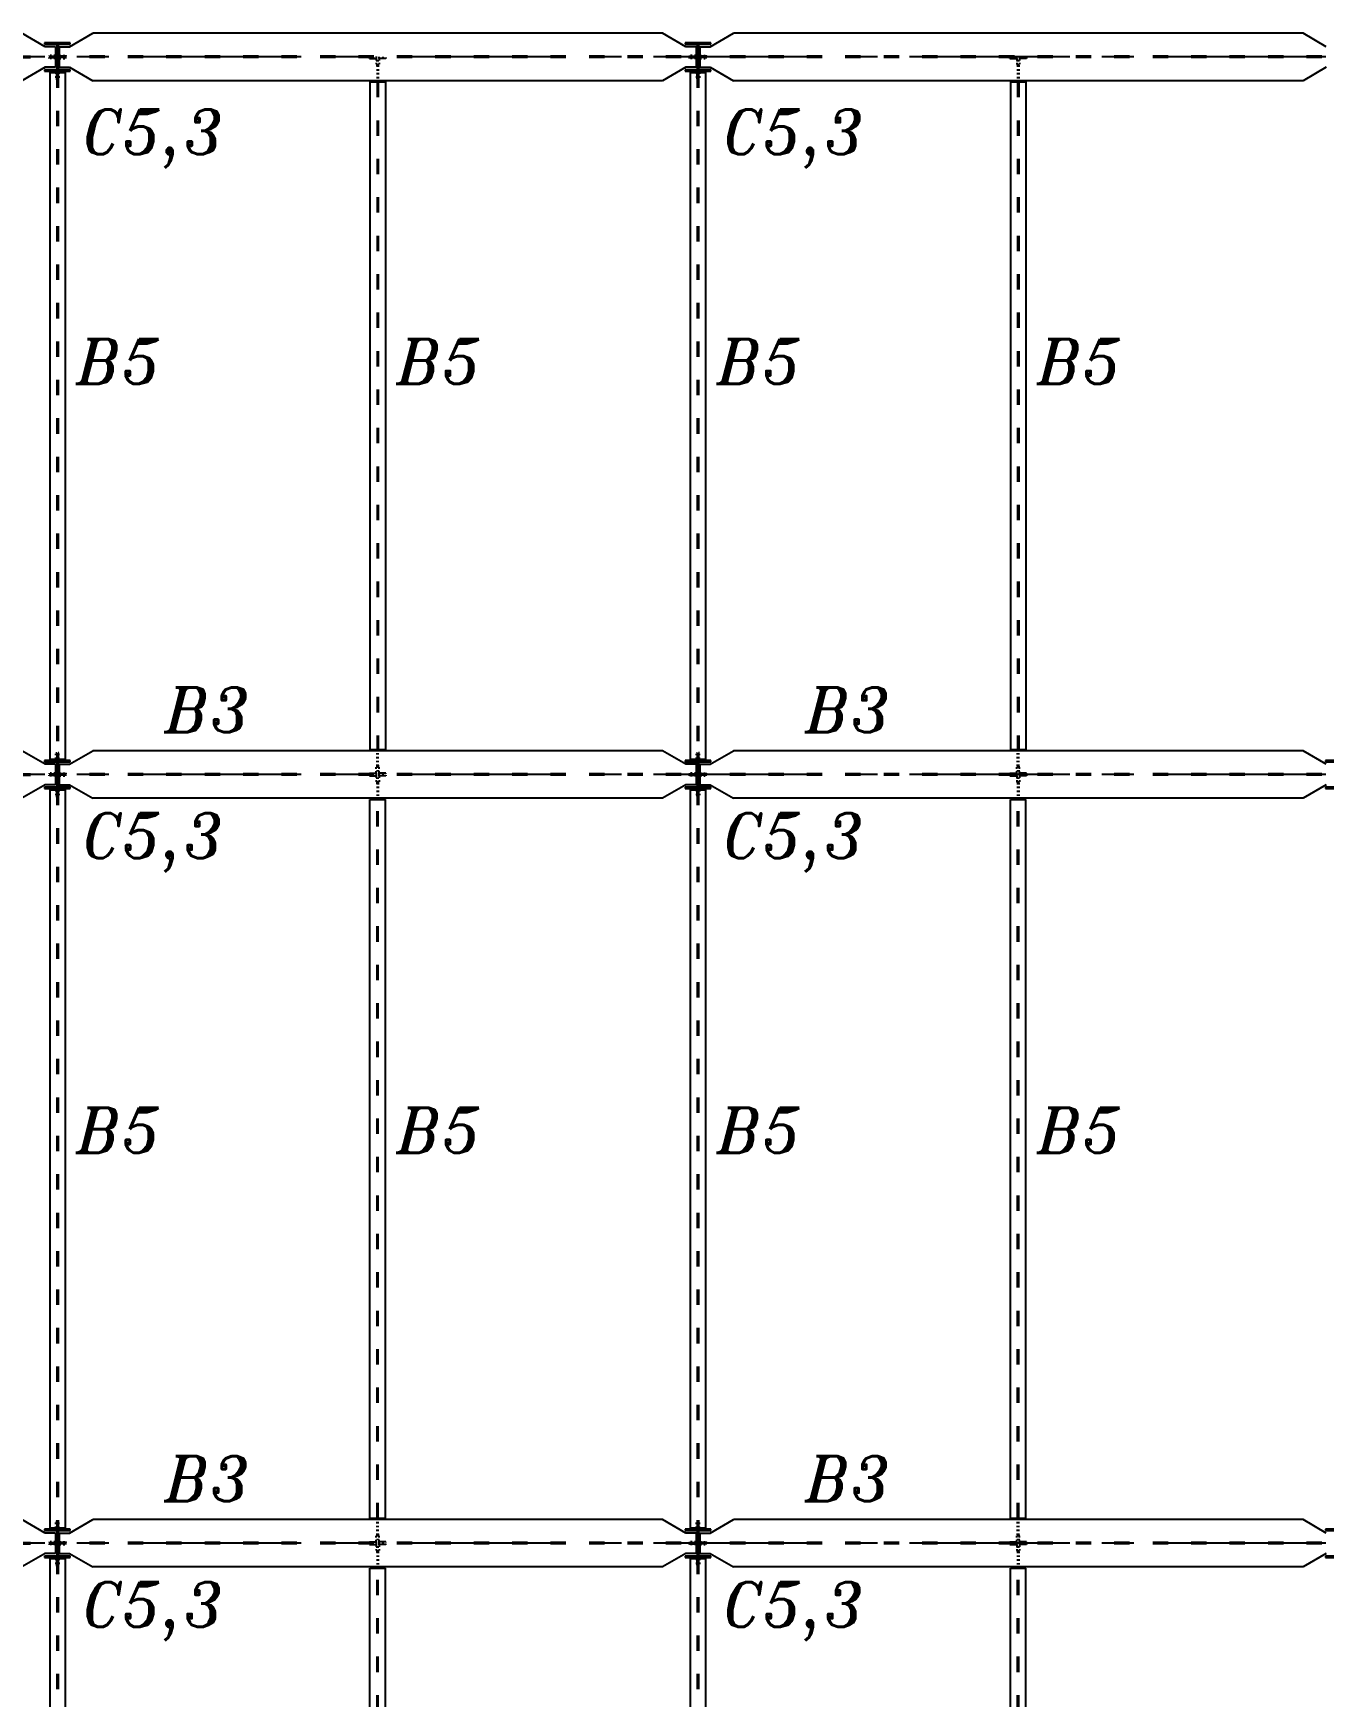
# Model space of a CAD drawing. Header units: inches. Extents: x -15 to 1885144, y -42615 to 866270.
# Drawn here: x 1704846 to 1714919, y 844099 to 857082 of the extents above; entities that cross this region are included whole.
import ezdxf

# ---------------------------------------------------------------- set-up
doc = ezdxf.new("R2010")
doc.units = ezdxf.units.IN
doc.header["$LTSCALE"] = 100
doc.header["$MEASUREMENT"] = 0
for name, pattern in [('CENTER', [2, 1.25, -0.25, 0.25, -0.25]), ('dash line', [30, 12, -18]), ('PHANTOM2', [1.25, 0.625, -0.125, 0.125, -0.125, 0.125, -0.125])]:
    doc.linetypes.add(name, pattern=pattern)
for name, color, linetype in [('axis', 8, 'PHANTOM2'), ('columns', 2, 'Continuous'), ('layout', 7, 'Continuous'), ('text', 3, 'Continuous')]:
    doc.layers.add(name, color=color, linetype=linetype)
doc.styles.add('TEXT-3', font='ITALICT.shx', dxfattribs={"height": 350})

# ---------------------------------------------------------------- blocks, each defined once
blk = doc.blocks.new('*U974')
at = {"layer": 'columns', "ltscale": 0.01}
for p, q in [((-7400, 110), (-7600, 110)), ((-7600, 110), (-7600, 100)), ((-7600, 100), (-7400, 100)), ((-7505, 100), (-7505, -100)), ((-7505, 5), (-7495, 5)), ((-7495, 100), (-7495, -100)), ((-7400, 100), (-7400, 110)), ((-2400, 110), (-2600, 110)), ((-2600, 110), (-2600, 100)), ((-2600, 100), (-2400, 100)), ((-2505, 100), (-2505, -100)), ((-2505, 5), (-2495, 5)), ((-2495, 100), (-2495, -100)), ((-2400, 100), (-2400, 110)), ((2600, 110), (2400, 110)), ((2400, 110), (2400, 100)), ((2400, 100), (2600, 100)), ((2495, 100), (2495, -100)), ((2495, 5), (2505, 5)), ((2505, 100), (2505, -100)), ((2600, 100), (2600, 110)), ((7600, 110), (7400, 110)), ((7400, 110), (7400, 100)), ((7400, 100), (7600, 100)), ((7495, 100), (7495, -100)), ((7495, 5), (7505, 5)), ((7505, 100), (7505, -100)), ((7600, 100), (7600, 110)), ((-7400, -100), (-7600, -100)), ((-7600, -100), (-7600, -110)), ((-7600, -110), (-7400, -110)), ((-7400, -110), (-7400, -100)), ((-2400, -100), (-2600, -100)), ((-2600, -100), (-2600, -110)), ((-2600, -110), (-2400, -110)), ((-2400, -110), (-2400, -100)), ((2600, -100), (2400, -100)), ((2400, -100), (2400, -110)), ((2400, -110), (2600, -110)), ((2600, -110), (2600, -100)), ((7600, -100), (7400, -100)), ((7400, -100), (7400, -110)), ((7400, -110), (7600, -110)), ((7600, -110), (7600, -100))]:
    blk.add_line(p, q, dxfattribs=at)
blk = doc.blocks.new('*U975')
at = {"layer": 'columns', "color": 0, "linetype": 'ByBlock', "lineweight": -2, "transparency": 16777216}
for p in [(0, 0), (0, -6000)]:
    blk.add_blockref('*U974', p, dxfattribs=at)
blk = doc.blocks.new('*U976')
at = {"layer": 'layout', "linetype": 'dash line', "ltscale": 0.01}
for p, q in [((-5005, 2995), (-5065, 2995)), ((-5065, 2989), (-5065, 2995)), ((-5046, 2995), (-5046, 2989)), ((-5030, 2995), (-5030, 2989)), ((-5011, 2989), (-5011, 2985)), ((-5005, 2935), (-5005, 2995)), ((-4995, 2935), (-4995, 2995)), ((-4995, 2995), (-4935, 2995)), ((-4989, 2989), (-4989, 2985)), ((-4970, 2995), (-4970, 2989)), ((-4954, 2995), (-4954, 2989)), ((-4935, 2995), (-4935, 2989)), ((-5, 2995), (-65, 2995)), ((-65, 2989), (-65, 2995)), ((-46, 2995), (-46, 2989)), ((-30, 2995), (-30, 2989)), ((-11, 2989), (-11, 2985)), ((-5, 2935), (-5, 2995)), ((5, 2935), (5, 2995)), ((5, 2995), (65, 2995)), ((11, 2989), (11, 2985)), ((30, 2995), (30, 2989)), ((46, 2995), (46, 2989)), ((65, 2995), (65, 2989)), ((-7511, 2880), (-7511, 2830)), ((-7489, 2880), (-7489, 2830)), ((-5011, 2985), (-5011, 2935)), ((-5011, 2935), (-5005, 2935)), ((-5005, 2935), (-5005, 2815)), ((-4989, 2935), (-4995, 2935)), ((-4995, 2935), (-4995, 2815)), ((-4989, 2985), (-4989, 2935)), ((-2511, 2880), (-2511, 2830)), ((-2489, 2880), (-2489, 2830)), ((-11, 2985), (-11, 2935)), ((-11, 2935), (-5, 2935)), ((-5, 2935), (-5, 2815)), ((11, 2935), (5, 2935)), ((5, 2935), (5, 2815)), ((11, 2985), (11, 2935)), ((-7511, 2830), (-7505, 2830)), ((-7489, 2830), (-7495, 2830)), ((-2511, 2830), (-2505, 2830)), ((-2489, 2830), (-2495, 2830)), ((-7511, -2880), (-7511, -2830)), ((-7511, -2830), (-7505, -2830)), ((-7489, -2830), (-7495, -2830)), ((-7489, -2880), (-7489, -2830)), ((-5005, -2935), (-5005, -2815)), ((-4995, -2935), (-4995, -2815)), ((-2511, -2880), (-2511, -2830)), ((-2511, -2830), (-2505, -2830)), ((-2489, -2830), (-2495, -2830)), ((-2489, -2880), (-2489, -2830)), ((-5, -2935), (-5, -2815)), ((5, -2935), (5, -2815)), ((-5011, -2985), (-5011, -2935)), ((-5011, -2935), (-5005, -2935)), ((-5011, -2989), (-5011, -2985)), ((-5005, -2935), (-5005, -2995)), ((-4995, -2935), (-4995, -2995)), ((-4989, -2935), (-4995, -2935)), ((-4989, -2985), (-4989, -2935)), ((-4989, -2989), (-4989, -2985)), ((-11, -2985), (-11, -2935)), ((-11, -2935), (-5, -2935)), ((-11, -2989), (-11, -2985)), ((-5, -2935), (-5, -2995)), ((5, -2935), (5, -2995)), ((11, -2935), (5, -2935)), ((11, -2985), (11, -2935)), ((11, -2989), (11, -2985)), ((-5065, -2989), (-5065, -2995)), ((-5005, -2995), (-5065, -2995)), ((-5046, -2995), (-5046, -2989)), ((-5030, -2995), (-5030, -2989)), ((-4995, -2995), (-4935, -2995)), ((-4970, -2995), (-4970, -2989)), ((-4954, -2995), (-4954, -2989)), ((-4935, -2995), (-4935, -2989)), ((-65, -2989), (-65, -2995)), ((-5, -2995), (-65, -2995)), ((-46, -2995), (-46, -2989)), ((-30, -2995), (-30, -2989)), ((5, -2995), (65, -2995)), ((30, -2995), (30, -2989)), ((46, -2995), (46, -2989)), ((65, -2995), (65, -2989))]:
    blk.add_line(p, q, dxfattribs=at)
at = {"layer": 'layout', "ltscale": 0.01}
for p, q in [((-5065, 2989), (-5011, 2989)), ((-4935, 2989), (-4989, 2989)), ((-65, 2989), (-11, 2989)), ((65, 2989), (11, 2989)), ((-7565, 2884), (-7565, 2890)), ((-7560, 2880), (-7440, 2880)), ((-7560, 2880), (-7560, -2880)), ((-7505, 2890), (-7505, 2880)), ((-7440, 2880), (-7440, -2880)), ((-2565, 2884), (-2565, 2890)), ((-2560, 2880), (-2440, 2880)), ((-2560, 2880), (-2560, -2880)), ((-2505, 2890), (-2505, 2880)), ((-2440, 2880), (-2440, -2880)), ((-5060, 2805), (-4940, 2805)), ((-5060, -2805), (-5060, 2805)), ((-4940, -2805), (-4940, 2805)), ((-60, 2805), (60, 2805)), ((-60, -2805), (-60, 2805)), ((60, -2805), (60, 2805)), ((-5060, -2805), (-4940, -2805)), ((-60, -2805), (60, -2805)), ((-7565, -2884), (-7565, -2890)), ((-7560, -2880), (-7440, -2880)), ((-7505, -2890), (-7505, -2880)), ((-2565, -2884), (-2565, -2890)), ((-2560, -2880), (-2440, -2880)), ((-2505, -2890), (-2505, -2880)), ((-5065, -2989), (-5011, -2989)), ((-4935, -2989), (-4989, -2989)), ((-65, -2989), (-11, -2989)), ((65, -2989), (11, -2989))]:
    blk.add_line(p, q, dxfattribs=at)
at = {"layer": 'layout'}
for p, q in [((-7505, 2890), (-7565, 2890)), ((-7565, 2884), (-7511, 2884)), ((-7511, 2884), (-7511, 2880)), ((-7505, 2830), (-7505, 2880)), ((-7495, 2830), (-7495, 2890)), ((-7495, 2890), (-7435, 2890)), ((-7435, 2884), (-7489, 2884)), ((-7489, 2884), (-7489, 2880)), ((-7435, 2890), (-7435, 2884)), ((-2505, 2890), (-2565, 2890)), ((-2565, 2884), (-2511, 2884)), ((-2511, 2884), (-2511, 2880)), ((-2505, 2830), (-2505, 2880)), ((-2495, 2830), (-2495, 2890)), ((-2495, 2890), (-2435, 2890)), ((-2435, 2884), (-2489, 2884)), ((-2489, 2884), (-2489, 2880)), ((-2435, 2890), (-2435, 2884)), ((-7505, -2830), (-7505, -2880)), ((-7495, -2830), (-7495, -2890)), ((-2505, -2830), (-2505, -2880)), ((-2495, -2830), (-2495, -2890)), ((-7565, -2884), (-7511, -2884)), ((-7505, -2890), (-7565, -2890)), ((-7511, -2884), (-7511, -2880)), ((-7495, -2890), (-7435, -2890)), ((-7489, -2884), (-7489, -2880)), ((-7435, -2884), (-7489, -2884)), ((-7435, -2890), (-7435, -2884)), ((-2565, -2884), (-2511, -2884)), ((-2505, -2890), (-2565, -2890)), ((-2511, -2884), (-2511, -2880)), ((-2495, -2890), (-2435, -2890)), ((-2489, -2884), (-2489, -2880)), ((-2435, -2884), (-2489, -2884)), ((-2435, -2890), (-2435, -2884))]:
    blk.add_line(p, q, dxfattribs=at)
at = {"layer": 'layout', "linetype": 'dash line'}
for p, q in [((-7546, 2890), (-7546, 2884)), ((-7530, 2890), (-7530, 2884)), ((-7470, 2890), (-7470, 2884)), ((-7454, 2890), (-7454, 2884)), ((-2546, 2890), (-2546, 2884)), ((-2530, 2890), (-2530, 2884)), ((-2470, 2890), (-2470, 2884)), ((-2454, 2890), (-2454, 2884)), ((-7546, -2890), (-7546, -2884)), ((-7530, -2890), (-7530, -2884)), ((-7470, -2890), (-7470, -2884)), ((-7454, -2890), (-7454, -2884)), ((-2546, -2890), (-2546, -2884)), ((-2530, -2890), (-2530, -2884)), ((-2470, -2890), (-2470, -2884)), ((-2454, -2890), (-2454, -2884))]:
    blk.add_line(p, q, dxfattribs=at)
at = {"layer": 'layout', "linetype": 'dash line', "ltscale": 0.1}
for p, q in [((-7505, 2880), (-7505, -2830)), ((-7495, 2880), (-7495, -2830)), ((-2505, 2880), (-2505, -2830)), ((-2495, 2880), (-2495, -2830)), ((-5005, -2805), (-5005, 2805)), ((-4995, -2805), (-4995, 2805)), ((-5, -2805), (-5, 2805)), ((5, -2805), (5, 2805))]:
    blk.add_line(p, q, dxfattribs=at)
blk = doc.blocks.new('*U977')
at = {"layer": 'layout', "color": 0, "linetype": 'ByBlock', "lineweight": -2, "transparency": 16777216}
for p in [(0, 0), (0, -6000)]:
    blk.add_blockref('*U976', p, dxfattribs=at)
blk = doc.blocks.new('*U1009')
at = {"layer": 'text', "linetype": 'Continuous', "style": 'TEXT-3'}
blk.add_text('B3', height=350, dxfattribs=at).set_placement((-350, -175))
blk = doc.blocks.new('*U1010')
at = {"layer": 'text', "color": 0, "linetype": 'ByBlock', "lineweight": -2, "transparency": 16777216}
for p in [(5000, 60000), (10000, 60000), (5000, 54000), (10000, 54000)]:
    blk.add_blockref('*U1009', p, dxfattribs=at)
blk = doc.blocks.new('*U1011')
at = {"layer": 'text', "linetype": 'Continuous', "style": 'TEXT-3'}
blk.add_text('B5', height=350, dxfattribs=at).set_placement((-358, -175))
blk = doc.blocks.new('*U1012')
at = {"layer": 'text', "color": 0, "linetype": 'ByBlock', "lineweight": -2, "transparency": 16777216}
for p in [(5000, 60000), (7500, 60000), (10000, 60000), (12500, 60000), (5000, 54000), (7500, 54000), (10000, 54000), (12500, 54000)]:
    blk.add_blockref('*U1011', p, dxfattribs=at)
blk = doc.blocks.new('*U1023')
at = {"layer": 'text', "linetype": 'Continuous', "style": 'TEXT-3'}
blk.add_text('C5,3', height=350, dxfattribs=at).set_placement((-617, -142))
blk = doc.blocks.new('*U1024')
at = {"layer": 'text', "color": 0, "linetype": 'ByBlock', "lineweight": -2, "transparency": 16777216}
for p in [(0, 60000), (5000, 60000), (0, 54000), (5000, 54000)]:
    blk.add_blockref('*U1023', p, dxfattribs=at)

msp = doc.modelspace()

# ---------------------------------------------------------------- linework, layer by layer
at = {"layer": 'axis', "linetype": 'CENTER', "ltscale": 10}
for p, q in [((1734936.993, 856896.968), (1628025.176, 856896.968)), ((1734936.993, 851296.968), (1628025.176, 851296.968)), ((1734936.993, 845296.968), (1628025.176, 845296.968)), ((1734936.993, 845296.968), (1628025.176, 845296.968)), ((1734936.993, 845296.968), (1628025.176, 845296.968)), ((1734936.993, 845296.968), (1628025.176, 845296.968))]:
    msp.add_line(p, q, dxfattribs=at)
at = {"layer": 'columns', "ltscale": 0.01}
for p, q in [((1705134.378, 857006.968), (1704934.378, 857006.968)), ((1704934.378, 857006.968), (1704934.378, 856996.968)), ((1705134.378, 856996.968), (1705134.378, 857006.968)), ((1710134.378, 857006.968), (1709934.378, 857006.968)), ((1709934.378, 857006.968), (1709934.378, 856996.968)), ((1710134.378, 856996.968), (1710134.378, 857006.968)), ((1704934.378, 856996.968), (1705134.378, 856996.968)), ((1705029.378, 856996.968), (1705029.378, 856796.968)), ((1705029.378, 856901.968), (1705039.378, 856901.968)), ((1705039.378, 856996.968), (1705039.378, 856796.968)), ((1709934.378, 856996.968), (1710134.378, 856996.968)), ((1710029.378, 856996.968), (1710029.378, 856796.968)), ((1710029.378, 856901.968), (1710039.378, 856901.968)), ((1710039.378, 856996.968), (1710039.378, 856796.968)), ((1705134.378, 856796.968), (1704934.378, 856796.968)), ((1704934.378, 856796.968), (1704934.378, 856786.968)), ((1704934.378, 856786.968), (1705134.378, 856786.968)), ((1705134.378, 856786.968), (1705134.378, 856796.968)), ((1710134.378, 856796.968), (1709934.378, 856796.968)), ((1709934.378, 856796.968), (1709934.378, 856786.968)), ((1709934.378, 856786.968), (1710134.378, 856786.968)), ((1710134.378, 856786.968), (1710134.378, 856796.968)), ((1705134.378, 851406.968), (1704934.378, 851406.968)), ((1704934.378, 851406.968), (1704934.378, 851396.968)), ((1704934.378, 851396.968), (1705134.378, 851396.968)), ((1705029.378, 851396.968), (1705029.378, 851196.968)), ((1705029.378, 851301.968), (1705039.378, 851301.968)), ((1705039.378, 851396.968), (1705039.378, 851196.968)), ((1705134.378, 851396.968), (1705134.378, 851406.968)), ((1710134.378, 851406.968), (1709934.378, 851406.968)), ((1709934.378, 851406.968), (1709934.378, 851396.968)), ((1709934.378, 851396.968), (1710134.378, 851396.968)), ((1710029.378, 851396.968), (1710029.378, 851196.968)), ((1710029.378, 851301.968), (1710039.378, 851301.968)), ((1710039.378, 851396.968), (1710039.378, 851196.968)), ((1710134.378, 851396.968), (1710134.378, 851406.968)), ((1705134.378, 851196.968), (1704934.378, 851196.968)), ((1704934.378, 851196.968), (1704934.378, 851186.968)), ((1704934.378, 851186.968), (1705134.378, 851186.968)), ((1705134.378, 851186.968), (1705134.378, 851196.968)), ((1710134.378, 851196.968), (1709934.378, 851196.968)), ((1709934.378, 851196.968), (1709934.378, 851186.968)), ((1709934.378, 851186.968), (1710134.378, 851186.968)), ((1710134.378, 851186.968), (1710134.378, 851196.968))]:
    msp.add_line(p, q, dxfattribs=at)
at = {"layer": 'layout', "ltscale": 0.01}
for p, q in [((1704939.378, 856976.968), (1704757.513, 857081.968)), ((1705129.378, 856976.968), (1705311.243, 857081.968)), ((1709757.513, 857081.968), (1705311.243, 857081.968)), ((1709939.378, 856976.968), (1709757.513, 857081.968)), ((1710129.378, 856976.968), (1710311.243, 857081.968)), ((1714757.513, 857081.968), (1710311.243, 857081.968)), ((1714939.378, 856976.968), (1714757.513, 857081.968)), ((1705019.378, 856976.968), (1704939.378, 856976.968)), ((1705019.378, 856976.968), (1705019.378, 856816.968)), ((1705049.378, 856976.968), (1705129.378, 856976.968)), ((1705049.378, 856976.968), (1705049.378, 856816.968)), ((1707469.378, 856885.968), (1707523.378, 856885.968)), ((1707599.378, 856885.968), (1707545.378, 856885.968)), ((1710019.378, 856976.968), (1709939.378, 856976.968)), ((1710019.378, 856976.968), (1710019.378, 856816.968)), ((1710029.378, 856891.968), (1710019.378, 856891.968)), ((1710049.378, 856976.968), (1710129.378, 856976.968)), ((1710049.378, 856976.968), (1710049.378, 856816.968)), ((1712469.378, 856885.968), (1712523.378, 856885.968)), ((1712599.378, 856885.968), (1712545.378, 856885.968)), ((1704939.378, 856816.968), (1704757.513, 856711.968)), ((1705019.378, 856816.968), (1704939.378, 856816.968)), ((1704969.378, 856780.968), (1704969.378, 856786.968)), ((1704974.378, 856776.968), (1705094.378, 856776.968)), ((1704974.378, 856776.968), (1704974.378, 851416.968)), ((1705029.378, 856786.968), (1705029.378, 856776.968)), ((1705049.378, 856816.968), (1705129.378, 856816.968)), ((1705094.378, 856776.968), (1705094.378, 851416.968)), ((1705129.378, 856816.968), (1705311.243, 856711.968)), ((1709939.378, 856816.968), (1709757.513, 856711.968)), ((1710019.378, 856816.968), (1709939.378, 856816.968)), ((1709969.378, 856780.968), (1709969.378, 856786.968)), ((1709974.378, 856776.968), (1710094.378, 856776.968)), ((1709974.378, 856776.968), (1709974.378, 851416.968)), ((1710029.378, 856786.968), (1710029.378, 856776.968)), ((1710049.378, 856816.968), (1710129.378, 856816.968)), ((1710094.378, 856776.968), (1710094.378, 851416.968)), ((1710129.378, 856816.968), (1710311.243, 856711.968)), ((1714939.378, 856816.968), (1714757.513, 856711.968)), ((1709757.513, 856711.968), (1705311.243, 856711.968)), ((1707474.378, 856701.968), (1707594.378, 856701.968)), ((1707474.378, 856701.968), (1707474.378, 851491.968)), ((1707594.378, 856701.968), (1707594.378, 851491.968)), ((1714757.513, 856711.968), (1710311.243, 856711.968)), ((1712474.378, 856701.968), (1712594.378, 856701.968)), ((1712474.378, 856701.968), (1712474.378, 851491.968)), ((1712594.378, 856701.968), (1712594.378, 851491.968)), ((1704939.378, 851376.968), (1704757.513, 851481.968)), ((1704974.378, 851416.968), (1705094.378, 851416.968)), ((1705029.378, 851406.968), (1705029.378, 851416.968)), ((1705129.378, 851376.968), (1705311.243, 851481.968)), ((1709757.513, 851481.968), (1705311.243, 851481.968)), ((1707474.378, 851491.968), (1707594.378, 851491.968)), ((1709939.378, 851376.968), (1709757.513, 851481.968)), ((1709974.378, 851416.968), (1710094.378, 851416.968)), ((1710029.378, 851406.968), (1710029.378, 851416.968)), ((1710129.378, 851376.968), (1710311.243, 851481.968)), ((1714757.513, 851481.968), (1710311.243, 851481.968)), ((1712474.378, 851491.968), (1712594.378, 851491.968)), ((1714939.378, 851376.968), (1714757.513, 851481.968)), ((1705019.378, 851376.968), (1704939.378, 851376.968)), ((1704969.378, 851412.968), (1704969.378, 851406.968)), ((1705019.378, 851376.968), (1705019.378, 851216.968)), ((1705049.378, 851376.968), (1705129.378, 851376.968)), ((1705049.378, 851376.968), (1705049.378, 851216.968)), ((1707469.378, 851307.968), (1707523.378, 851307.968)), ((1707599.378, 851307.968), (1707545.378, 851307.968)), ((1710019.378, 851376.968), (1709939.378, 851376.968)), ((1709969.378, 851412.968), (1709969.378, 851406.968)), ((1710019.378, 851376.968), (1710019.378, 851216.968)), ((1710029.378, 851291.968), (1710019.378, 851291.968)), ((1710049.378, 851376.968), (1710129.378, 851376.968)), ((1710049.378, 851376.968), (1710049.378, 851216.968)), ((1712469.378, 851307.968), (1712523.378, 851307.968)), ((1712599.378, 851307.968), (1712545.378, 851307.968)), ((1704939.378, 851216.968), (1704757.513, 851111.968)), ((1705019.378, 851216.968), (1704939.378, 851216.968)), ((1705049.378, 851216.968), (1705129.378, 851216.968)), ((1705129.378, 851216.968), (1705311.243, 851111.968)), ((1709939.378, 851216.968), (1709757.513, 851111.968)), ((1710019.378, 851216.968), (1709939.378, 851216.968)), ((1710049.378, 851216.968), (1710129.378, 851216.968)), ((1710129.378, 851216.968), (1710311.243, 851111.968)), ((1714939.378, 851216.968), (1714757.513, 851111.968)), ((1709757.513, 851111.968), (1705311.243, 851111.968)), ((1714757.513, 851111.968), (1710311.243, 851111.968)), ((1704939.378, 845376.968), (1704757.513, 845481.968)), ((1705129.378, 845376.968), (1705311.243, 845481.968)), ((1709757.513, 845481.968), (1705311.243, 845481.968)), ((1709939.378, 845376.968), (1709757.513, 845481.968)), ((1710129.378, 845376.968), (1710311.243, 845481.968)), ((1714757.513, 845481.968), (1710311.243, 845481.968)), ((1714939.378, 845376.968), (1714757.513, 845481.968)), ((1705019.378, 845376.968), (1704939.378, 845376.968)), ((1705019.378, 845376.968), (1705019.378, 845216.968)), ((1705049.378, 845376.968), (1705129.378, 845376.968)), ((1705049.378, 845376.968), (1705049.378, 845216.968)), ((1710019.378, 845376.968), (1709939.378, 845376.968)), ((1710019.378, 845376.968), (1710019.378, 845216.968)), ((1710049.378, 845376.968), (1710129.378, 845376.968)), ((1710049.378, 845376.968), (1710049.378, 845216.968)), ((1704939.378, 845216.968), (1704757.513, 845111.968)), ((1705019.378, 845216.968), (1704939.378, 845216.968)), ((1705049.378, 845216.968), (1705129.378, 845216.968)), ((1705129.378, 845216.968), (1705311.243, 845111.968)), ((1709939.378, 845216.968), (1709757.513, 845111.968)), ((1710019.378, 845216.968), (1709939.378, 845216.968)), ((1710029.378, 845291.968), (1710019.378, 845291.968)), ((1710049.378, 845216.968), (1710129.378, 845216.968)), ((1710129.378, 845216.968), (1710311.243, 845111.968)), ((1714939.378, 845216.968), (1714757.513, 845111.968)), ((1709757.513, 845111.968), (1705311.243, 845111.968)), ((1714757.513, 845111.968), (1710311.243, 845111.968))]:
    msp.add_line(p, q, dxfattribs=at)
at = {"layer": 'layout', "linetype": 'dash line', "ltscale": 0.1}
for p, q in [((1700204.378, 856901.968), (1705019.378, 856901.968)), ((1700204.378, 856891.968), (1705029.378, 856891.968)), ((1709904.378, 856891.968), (1705039.378, 856891.968)), ((1709904.378, 856901.968), (1705049.378, 856901.968)), ((1714904.378, 856891.968), (1710039.378, 856891.968)), ((1714904.378, 856901.968), (1710049.378, 856901.968)), ((1705029.378, 856776.968), (1705029.378, 851466.968)), ((1705039.378, 856776.968), (1705039.378, 851466.968)), ((1710029.378, 856776.968), (1710029.378, 851466.968)), ((1710039.378, 856776.968), (1710039.378, 851466.968)), ((1707529.378, 856701.968), (1707529.378, 851491.968)), ((1707539.378, 856701.968), (1707539.378, 851491.968)), ((1712529.378, 856701.968), (1712529.378, 851491.968)), ((1712539.378, 856701.968), (1712539.378, 851491.968)), ((1700204.378, 851301.968), (1705019.378, 851301.968)), ((1700204.378, 851291.968), (1705029.378, 851291.968)), ((1709904.378, 851291.968), (1705039.378, 851291.968)), ((1709904.378, 851301.968), (1705049.378, 851301.968)), ((1714904.378, 851291.968), (1710039.378, 851291.968)), ((1714904.378, 851301.968), (1710049.378, 851301.968)), ((1700204.378, 845301.968), (1705019.378, 845301.968)), ((1700204.378, 845291.968), (1705029.378, 845291.968)), ((1709904.378, 845291.968), (1705039.378, 845291.968)), ((1709904.378, 845301.968), (1705049.378, 845301.968)), ((1714904.378, 845291.968), (1710039.378, 845291.968)), ((1714904.378, 845301.968), (1710049.378, 845301.968))]:
    msp.add_line(p, q, dxfattribs=at)
at = {"layer": 'layout', "linetype": 'dash line', "ltscale": 0.01}
for p, q in [((1705019.378, 856907.968), (1704969.378, 856907.968)), ((1704969.378, 856907.968), (1704969.378, 856901.968)), ((1704969.378, 856885.968), (1704969.378, 856891.968)), ((1705019.378, 856885.968), (1704969.378, 856885.968)), ((1705049.378, 856907.968), (1705099.378, 856907.968)), ((1705049.378, 856885.968), (1705099.378, 856885.968)), ((1705099.378, 856907.968), (1705099.378, 856901.968)), ((1705099.378, 856885.968), (1705099.378, 856891.968)), ((1707529.378, 856891.968), (1707469.378, 856891.968)), ((1707469.378, 856885.968), (1707469.378, 856891.968)), ((1707488.378, 856891.968), (1707488.378, 856885.968)), ((1707504.378, 856891.968), (1707504.378, 856885.968)), ((1707523.378, 856885.968), (1707523.378, 856881.968)), ((1707523.378, 856881.968), (1707523.378, 856831.968)), ((1707529.378, 856831.968), (1707529.378, 856891.968)), ((1707539.378, 856831.968), (1707539.378, 856891.968)), ((1707539.378, 856891.968), (1707599.378, 856891.968)), ((1707545.378, 856885.968), (1707545.378, 856881.968)), ((1707545.378, 856881.968), (1707545.378, 856831.968)), ((1707564.378, 856891.968), (1707564.378, 856885.968)), ((1707580.378, 856891.968), (1707580.378, 856885.968)), ((1707599.378, 856891.968), (1707599.378, 856885.968)), ((1710019.378, 856907.968), (1709969.378, 856907.968)), ((1709969.378, 856907.968), (1709969.378, 856901.968)), ((1709969.378, 856885.968), (1709969.378, 856891.968)), ((1710019.378, 856885.968), (1709969.378, 856885.968)), ((1710049.378, 856907.968), (1710099.378, 856907.968)), ((1710049.378, 856885.968), (1710099.378, 856885.968)), ((1710099.378, 856907.968), (1710099.378, 856901.968)), ((1710099.378, 856885.968), (1710099.378, 856891.968)), ((1712529.378, 856891.968), (1712469.378, 856891.968)), ((1712469.378, 856885.968), (1712469.378, 856891.968)), ((1712488.378, 856891.968), (1712488.378, 856885.968)), ((1712504.378, 856891.968), (1712504.378, 856885.968)), ((1712523.378, 856885.968), (1712523.378, 856881.968)), ((1712523.378, 856881.968), (1712523.378, 856831.968)), ((1712529.378, 856831.968), (1712529.378, 856891.968)), ((1712539.378, 856831.968), (1712539.378, 856891.968)), ((1712539.378, 856891.968), (1712599.378, 856891.968)), ((1712545.378, 856885.968), (1712545.378, 856881.968)), ((1712545.378, 856881.968), (1712545.378, 856831.968)), ((1712564.378, 856891.968), (1712564.378, 856885.968)), ((1712580.378, 856891.968), (1712580.378, 856885.968)), ((1712599.378, 856891.968), (1712599.378, 856885.968)), ((1705023.378, 856776.968), (1705023.378, 856726.968)), ((1705045.378, 856776.968), (1705045.378, 856726.968)), ((1707523.378, 856831.968), (1707529.378, 856831.968)), ((1707529.378, 856831.968), (1707529.378, 856711.968)), ((1707545.378, 856831.968), (1707539.378, 856831.968)), ((1707539.378, 856831.968), (1707539.378, 856711.968)), ((1710023.378, 856776.968), (1710023.378, 856726.968)), ((1710045.378, 856776.968), (1710045.378, 856726.968)), ((1712523.378, 856831.968), (1712529.378, 856831.968)), ((1712529.378, 856831.968), (1712529.378, 856711.968)), ((1712545.378, 856831.968), (1712539.378, 856831.968)), ((1712539.378, 856831.968), (1712539.378, 856711.968)), ((1705023.378, 856726.968), (1705029.378, 856726.968)), ((1705045.378, 856726.968), (1705039.378, 856726.968)), ((1710023.378, 856726.968), (1710029.378, 856726.968)), ((1710045.378, 856726.968), (1710039.378, 856726.968)), ((1705023.378, 851416.968), (1705023.378, 851466.968)), ((1705023.378, 851466.968), (1705029.378, 851466.968)), ((1705045.378, 851466.968), (1705039.378, 851466.968)), ((1705045.378, 851416.968), (1705045.378, 851466.968)), ((1707529.378, 851361.968), (1707529.378, 851481.968)), ((1707539.378, 851361.968), (1707539.378, 851481.968)), ((1710023.378, 851416.968), (1710023.378, 851466.968)), ((1710023.378, 851466.968), (1710029.378, 851466.968)), ((1710045.378, 851466.968), (1710039.378, 851466.968)), ((1710045.378, 851416.968), (1710045.378, 851466.968)), ((1712529.378, 851361.968), (1712529.378, 851481.968)), ((1712539.378, 851361.968), (1712539.378, 851481.968)), ((1705019.378, 851307.968), (1704969.378, 851307.968)), ((1704969.378, 851307.968), (1704969.378, 851301.968)), ((1704969.378, 851285.968), (1704969.378, 851291.968)), ((1705019.378, 851285.968), (1704969.378, 851285.968)), ((1705049.378, 851307.968), (1705099.378, 851307.968)), ((1705049.378, 851285.968), (1705099.378, 851285.968)), ((1705099.378, 851307.968), (1705099.378, 851301.968)), ((1705099.378, 851285.968), (1705099.378, 851291.968)), ((1707469.378, 851307.968), (1707469.378, 851301.968)), ((1707529.378, 851301.968), (1707469.378, 851301.968)), ((1707488.378, 851301.968), (1707488.378, 851307.968)), ((1707504.378, 851301.968), (1707504.378, 851307.968)), ((1707523.378, 851311.968), (1707523.378, 851361.968)), ((1707523.378, 851361.968), (1707529.378, 851361.968)), ((1707523.378, 851307.968), (1707523.378, 851311.968)), ((1707529.378, 851361.968), (1707529.378, 851301.968)), ((1707539.378, 851361.968), (1707539.378, 851301.968)), ((1707545.378, 851361.968), (1707539.378, 851361.968)), ((1707539.378, 851301.968), (1707599.378, 851301.968)), ((1707545.378, 851311.968), (1707545.378, 851361.968)), ((1707545.378, 851307.968), (1707545.378, 851311.968)), ((1707564.378, 851301.968), (1707564.378, 851307.968)), ((1707580.378, 851301.968), (1707580.378, 851307.968)), ((1707599.378, 851301.968), (1707599.378, 851307.968)), ((1710019.378, 851307.968), (1709969.378, 851307.968)), ((1709969.378, 851307.968), (1709969.378, 851301.968)), ((1709969.378, 851285.968), (1709969.378, 851291.968)), ((1710019.378, 851285.968), (1709969.378, 851285.968)), ((1710049.378, 851307.968), (1710099.378, 851307.968)), ((1710049.378, 851285.968), (1710099.378, 851285.968)), ((1710099.378, 851307.968), (1710099.378, 851301.968)), ((1710099.378, 851285.968), (1710099.378, 851291.968)), ((1712469.378, 851307.968), (1712469.378, 851301.968)), ((1712529.378, 851301.968), (1712469.378, 851301.968)), ((1712488.378, 851301.968), (1712488.378, 851307.968)), ((1712504.378, 851301.968), (1712504.378, 851307.968)), ((1712523.378, 851311.968), (1712523.378, 851361.968)), ((1712523.378, 851361.968), (1712529.378, 851361.968)), ((1712523.378, 851307.968), (1712523.378, 851311.968)), ((1712529.378, 851361.968), (1712529.378, 851301.968)), ((1712539.378, 851361.968), (1712539.378, 851301.968)), ((1712545.378, 851361.968), (1712539.378, 851361.968)), ((1712539.378, 851301.968), (1712599.378, 851301.968)), ((1712545.378, 851311.968), (1712545.378, 851361.968)), ((1712545.378, 851307.968), (1712545.378, 851311.968)), ((1712564.378, 851301.968), (1712564.378, 851307.968)), ((1712580.378, 851301.968), (1712580.378, 851307.968)), ((1712599.378, 851301.968), (1712599.378, 851307.968)), ((1705019.378, 845307.968), (1704969.378, 845307.968)), ((1704969.378, 845307.968), (1704969.378, 845301.968)), ((1704969.378, 845285.968), (1704969.378, 845291.968)), ((1705019.378, 845285.968), (1704969.378, 845285.968)), ((1705049.378, 845307.968), (1705099.378, 845307.968)), ((1705049.378, 845285.968), (1705099.378, 845285.968)), ((1705099.378, 845307.968), (1705099.378, 845301.968)), ((1705099.378, 845285.968), (1705099.378, 845291.968)), ((1710019.378, 845307.968), (1709969.378, 845307.968)), ((1709969.378, 845307.968), (1709969.378, 845301.968)), ((1709969.378, 845285.968), (1709969.378, 845291.968)), ((1710019.378, 845285.968), (1709969.378, 845285.968)), ((1710049.378, 845307.968), (1710099.378, 845307.968)), ((1710049.378, 845285.968), (1710099.378, 845285.968)), ((1710099.378, 845307.968), (1710099.378, 845301.968)), ((1710099.378, 845285.968), (1710099.378, 845291.968))]:
    msp.add_line(p, q, dxfattribs=at)
at = {"layer": 'layout'}
for p, q in [((1704969.378, 856901.968), (1705029.378, 856901.968)), ((1704969.378, 856891.968), (1705019.378, 856891.968)), ((1705023.378, 856907.968), (1705019.378, 856907.968)), ((1705023.378, 856885.968), (1705019.378, 856885.968)), ((1705029.378, 856961.968), (1705023.378, 856961.968)), ((1705023.378, 856961.968), (1705023.378, 856907.968)), ((1705023.378, 856831.968), (1705023.378, 856885.968)), ((1705029.378, 856901.968), (1705029.378, 856961.968)), ((1705029.378, 856901.968), (1705029.378, 856961.968)), ((1705029.378, 856891.968), (1705029.378, 856831.968)), ((1705029.378, 856891.968), (1705029.378, 856831.968)), ((1705039.378, 856901.968), (1705039.378, 856961.968)), ((1705039.378, 856901.968), (1705039.378, 856961.968)), ((1705039.378, 856961.968), (1705045.378, 856961.968)), ((1705099.378, 856901.968), (1705039.378, 856901.968)), ((1705039.378, 856891.968), (1705039.378, 856831.968)), ((1705039.378, 856891.968), (1705039.378, 856831.968)), ((1705045.378, 856961.968), (1705045.378, 856907.968)), ((1705045.378, 856907.968), (1705049.378, 856907.968)), ((1705045.378, 856831.968), (1705045.378, 856885.968)), ((1705045.378, 856885.968), (1705049.378, 856885.968)), ((1705099.378, 856891.968), (1705049.378, 856891.968)), ((1709969.378, 856901.968), (1710029.378, 856901.968)), ((1709969.378, 856891.968), (1710019.378, 856891.968)), ((1710023.378, 856907.968), (1710019.378, 856907.968)), ((1710023.378, 856885.968), (1710019.378, 856885.968)), ((1710029.378, 856961.968), (1710023.378, 856961.968)), ((1710023.378, 856961.968), (1710023.378, 856907.968)), ((1710023.378, 856831.968), (1710023.378, 856885.968)), ((1710029.378, 856901.968), (1710029.378, 856961.968)), ((1710029.378, 856901.968), (1710029.378, 856961.968)), ((1710029.378, 856891.968), (1710029.378, 856831.968)), ((1710029.378, 856891.968), (1710029.378, 856831.968)), ((1710039.378, 856901.968), (1710039.378, 856961.968)), ((1710039.378, 856901.968), (1710039.378, 856961.968)), ((1710039.378, 856961.968), (1710045.378, 856961.968)), ((1710099.378, 856901.968), (1710039.378, 856901.968)), ((1710039.378, 856891.968), (1710039.378, 856831.968)), ((1710039.378, 856891.968), (1710039.378, 856831.968)), ((1710045.378, 856961.968), (1710045.378, 856907.968)), ((1710045.378, 856907.968), (1710049.378, 856907.968)), ((1710045.378, 856831.968), (1710045.378, 856885.968)), ((1710045.378, 856885.968), (1710049.378, 856885.968)), ((1710099.378, 856891.968), (1710049.378, 856891.968)), ((1705029.378, 856786.968), (1704969.378, 856786.968)), ((1704969.378, 856780.968), (1705023.378, 856780.968)), ((1705029.378, 856831.968), (1705023.378, 856831.968)), ((1705023.378, 856780.968), (1705023.378, 856776.968)), ((1705029.378, 856726.968), (1705029.378, 856776.968)), ((1705039.378, 856831.968), (1705045.378, 856831.968)), ((1705039.378, 856726.968), (1705039.378, 856786.968)), ((1705039.378, 856786.968), (1705099.378, 856786.968)), ((1705099.378, 856780.968), (1705045.378, 856780.968)), ((1705045.378, 856780.968), (1705045.378, 856776.968)), ((1705099.378, 856786.968), (1705099.378, 856780.968)), ((1710029.378, 856786.968), (1709969.378, 856786.968)), ((1709969.378, 856780.968), (1710023.378, 856780.968)), ((1710029.378, 856831.968), (1710023.378, 856831.968)), ((1710023.378, 856780.968), (1710023.378, 856776.968)), ((1710029.378, 856726.968), (1710029.378, 856776.968)), ((1710039.378, 856831.968), (1710045.378, 856831.968)), ((1710039.378, 856726.968), (1710039.378, 856786.968)), ((1710039.378, 856786.968), (1710099.378, 856786.968)), ((1710099.378, 856780.968), (1710045.378, 856780.968)), ((1710045.378, 856780.968), (1710045.378, 856776.968)), ((1710099.378, 856786.968), (1710099.378, 856780.968)), ((1705023.378, 851412.968), (1705023.378, 851416.968)), ((1705029.378, 851466.968), (1705029.378, 851416.968)), ((1705039.378, 851466.968), (1705039.378, 851406.968)), ((1705045.378, 851412.968), (1705045.378, 851416.968)), ((1710023.378, 851412.968), (1710023.378, 851416.968)), ((1710029.378, 851466.968), (1710029.378, 851416.968)), ((1710039.378, 851466.968), (1710039.378, 851406.968)), ((1710045.378, 851412.968), (1710045.378, 851416.968)), ((1704969.378, 851412.968), (1705023.378, 851412.968)), ((1705029.378, 851406.968), (1704969.378, 851406.968)), ((1704969.378, 851301.968), (1705029.378, 851301.968)), ((1704969.378, 851291.968), (1705019.378, 851291.968)), ((1705023.378, 851307.968), (1705019.378, 851307.968)), ((1705023.378, 851285.968), (1705019.378, 851285.968)), ((1705029.378, 851361.968), (1705023.378, 851361.968)), ((1705023.378, 851361.968), (1705023.378, 851307.968)), ((1705023.378, 851231.968), (1705023.378, 851285.968)), ((1705029.378, 851301.968), (1705029.378, 851361.968)), ((1705029.378, 851301.968), (1705029.378, 851361.968)), ((1705029.378, 851291.968), (1705029.378, 851231.968)), ((1705029.378, 851291.968), (1705029.378, 851231.968)), ((1705039.378, 851406.968), (1705099.378, 851406.968)), ((1705039.378, 851301.968), (1705039.378, 851361.968)), ((1705039.378, 851301.968), (1705039.378, 851361.968)), ((1705039.378, 851361.968), (1705045.378, 851361.968)), ((1705099.378, 851301.968), (1705039.378, 851301.968)), ((1705039.378, 851291.968), (1705039.378, 851231.968)), ((1705039.378, 851291.968), (1705039.378, 851231.968)), ((1705099.378, 851412.968), (1705045.378, 851412.968)), ((1705045.378, 851361.968), (1705045.378, 851307.968)), ((1705045.378, 851307.968), (1705049.378, 851307.968)), ((1705045.378, 851231.968), (1705045.378, 851285.968)), ((1705045.378, 851285.968), (1705049.378, 851285.968)), ((1705099.378, 851291.968), (1705049.378, 851291.968)), ((1705099.378, 851406.968), (1705099.378, 851412.968)), ((1709969.378, 851412.968), (1710023.378, 851412.968)), ((1710029.378, 851406.968), (1709969.378, 851406.968)), ((1709969.378, 851301.968), (1710029.378, 851301.968)), ((1709969.378, 851291.968), (1710019.378, 851291.968)), ((1710023.378, 851307.968), (1710019.378, 851307.968)), ((1710023.378, 851285.968), (1710019.378, 851285.968)), ((1710029.378, 851361.968), (1710023.378, 851361.968)), ((1710023.378, 851361.968), (1710023.378, 851307.968)), ((1710023.378, 851231.968), (1710023.378, 851285.968)), ((1710029.378, 851301.968), (1710029.378, 851361.968)), ((1710029.378, 851301.968), (1710029.378, 851361.968)), ((1710029.378, 851291.968), (1710029.378, 851231.968)), ((1710029.378, 851291.968), (1710029.378, 851231.968)), ((1710039.378, 851406.968), (1710099.378, 851406.968)), ((1710039.378, 851301.968), (1710039.378, 851361.968)), ((1710039.378, 851301.968), (1710039.378, 851361.968)), ((1710039.378, 851361.968), (1710045.378, 851361.968)), ((1710099.378, 851301.968), (1710039.378, 851301.968)), ((1710039.378, 851291.968), (1710039.378, 851231.968)), ((1710039.378, 851291.968), (1710039.378, 851231.968)), ((1710099.378, 851412.968), (1710045.378, 851412.968)), ((1710045.378, 851361.968), (1710045.378, 851307.968)), ((1710045.378, 851307.968), (1710049.378, 851307.968)), ((1710045.378, 851231.968), (1710045.378, 851285.968)), ((1710045.378, 851285.968), (1710049.378, 851285.968)), ((1710099.378, 851291.968), (1710049.378, 851291.968)), ((1710099.378, 851406.968), (1710099.378, 851412.968)), ((1705029.378, 851231.968), (1705023.378, 851231.968)), ((1705039.378, 851231.968), (1705045.378, 851231.968)), ((1710029.378, 851231.968), (1710023.378, 851231.968)), ((1710039.378, 851231.968), (1710045.378, 851231.968)), ((1705029.378, 845361.968), (1705023.378, 845361.968)), ((1705023.378, 845361.968), (1705023.378, 845307.968)), ((1705029.378, 845301.968), (1705029.378, 845361.968)), ((1705029.378, 845301.968), (1705029.378, 845361.968)), ((1705039.378, 845301.968), (1705039.378, 845361.968)), ((1705039.378, 845301.968), (1705039.378, 845361.968)), ((1705039.378, 845361.968), (1705045.378, 845361.968)), ((1705045.378, 845361.968), (1705045.378, 845307.968)), ((1710029.378, 845361.968), (1710023.378, 845361.968)), ((1710023.378, 845361.968), (1710023.378, 845307.968)), ((1710029.378, 845301.968), (1710029.378, 845361.968)), ((1710029.378, 845301.968), (1710029.378, 845361.968)), ((1710039.378, 845301.968), (1710039.378, 845361.968)), ((1710039.378, 845301.968), (1710039.378, 845361.968)), ((1710039.378, 845361.968), (1710045.378, 845361.968)), ((1710045.378, 845361.968), (1710045.378, 845307.968)), ((1704969.378, 845301.968), (1705029.378, 845301.968)), ((1704969.378, 845291.968), (1705019.378, 845291.968)), ((1705023.378, 845307.968), (1705019.378, 845307.968)), ((1705023.378, 845285.968), (1705019.378, 845285.968)), ((1705023.378, 845231.968), (1705023.378, 845285.968)), ((1705029.378, 845231.968), (1705023.378, 845231.968)), ((1705029.378, 845291.968), (1705029.378, 845231.968)), ((1705029.378, 845291.968), (1705029.378, 845231.968)), ((1705099.378, 845301.968), (1705039.378, 845301.968)), ((1705039.378, 845291.968), (1705039.378, 845231.968)), ((1705039.378, 845291.968), (1705039.378, 845231.968)), ((1705039.378, 845231.968), (1705045.378, 845231.968)), ((1705045.378, 845307.968), (1705049.378, 845307.968)), ((1705045.378, 845231.968), (1705045.378, 845285.968)), ((1705045.378, 845285.968), (1705049.378, 845285.968)), ((1705099.378, 845291.968), (1705049.378, 845291.968)), ((1709969.378, 845301.968), (1710029.378, 845301.968)), ((1709969.378, 845291.968), (1710019.378, 845291.968)), ((1710023.378, 845307.968), (1710019.378, 845307.968)), ((1710023.378, 845285.968), (1710019.378, 845285.968)), ((1710023.378, 845231.968), (1710023.378, 845285.968)), ((1710029.378, 845231.968), (1710023.378, 845231.968)), ((1710029.378, 845291.968), (1710029.378, 845231.968)), ((1710029.378, 845291.968), (1710029.378, 845231.968)), ((1710099.378, 845301.968), (1710039.378, 845301.968)), ((1710039.378, 845291.968), (1710039.378, 845231.968)), ((1710039.378, 845291.968), (1710039.378, 845231.968)), ((1710039.378, 845231.968), (1710045.378, 845231.968)), ((1710045.378, 845307.968), (1710049.378, 845307.968)), ((1710045.378, 845231.968), (1710045.378, 845285.968)), ((1710045.378, 845285.968), (1710049.378, 845285.968)), ((1710099.378, 845291.968), (1710049.378, 845291.968))]:
    msp.add_line(p, q, dxfattribs=at)
at = {"layer": 'layout', "linetype": 'dash line'}
for p, q in [((1705029.378, 856942.968), (1705023.378, 856942.968)), ((1705029.378, 856926.968), (1705023.378, 856926.968)), ((1705039.378, 856942.968), (1705045.378, 856942.968)), ((1705039.378, 856926.968), (1705045.378, 856926.968)), ((1710029.378, 856942.968), (1710023.378, 856942.968)), ((1710029.378, 856926.968), (1710023.378, 856926.968)), ((1710039.378, 856942.968), (1710045.378, 856942.968)), ((1710039.378, 856926.968), (1710045.378, 856926.968)), ((1704988.378, 856786.968), (1704988.378, 856780.968)), ((1705004.378, 856786.968), (1705004.378, 856780.968)), ((1705029.378, 856866.968), (1705023.378, 856866.968)), ((1705029.378, 856850.968), (1705023.378, 856850.968)), ((1705039.378, 856866.968), (1705045.378, 856866.968)), ((1705039.378, 856850.968), (1705045.378, 856850.968)), ((1705064.378, 856786.968), (1705064.378, 856780.968)), ((1705080.378, 856786.968), (1705080.378, 856780.968)), ((1709988.378, 856786.968), (1709988.378, 856780.968)), ((1710004.378, 856786.968), (1710004.378, 856780.968)), ((1710029.378, 856866.968), (1710023.378, 856866.968)), ((1710029.378, 856850.968), (1710023.378, 856850.968)), ((1710039.378, 856866.968), (1710045.378, 856866.968)), ((1710039.378, 856850.968), (1710045.378, 856850.968)), ((1710064.378, 856786.968), (1710064.378, 856780.968)), ((1710080.378, 856786.968), (1710080.378, 856780.968)), ((1704988.378, 851406.968), (1704988.378, 851412.968)), ((1705004.378, 851406.968), (1705004.378, 851412.968)), ((1705029.378, 851342.968), (1705023.378, 851342.968)), ((1705029.378, 851326.968), (1705023.378, 851326.968)), ((1705039.378, 851342.968), (1705045.378, 851342.968)), ((1705039.378, 851326.968), (1705045.378, 851326.968)), ((1705064.378, 851406.968), (1705064.378, 851412.968)), ((1705080.378, 851406.968), (1705080.378, 851412.968)), ((1709988.378, 851406.968), (1709988.378, 851412.968)), ((1710004.378, 851406.968), (1710004.378, 851412.968)), ((1710029.378, 851342.968), (1710023.378, 851342.968)), ((1710029.378, 851326.968), (1710023.378, 851326.968)), ((1710039.378, 851342.968), (1710045.378, 851342.968)), ((1710039.378, 851326.968), (1710045.378, 851326.968)), ((1710064.378, 851406.968), (1710064.378, 851412.968)), ((1710080.378, 851406.968), (1710080.378, 851412.968)), ((1705029.378, 851266.968), (1705023.378, 851266.968)), ((1705029.378, 851250.968), (1705023.378, 851250.968)), ((1705039.378, 851266.968), (1705045.378, 851266.968)), ((1705039.378, 851250.968), (1705045.378, 851250.968)), ((1710029.378, 851266.968), (1710023.378, 851266.968)), ((1710029.378, 851250.968), (1710023.378, 851250.968)), ((1710039.378, 851266.968), (1710045.378, 851266.968)), ((1710039.378, 851250.968), (1710045.378, 851250.968)), ((1705029.378, 845342.968), (1705023.378, 845342.968)), ((1705029.378, 845326.968), (1705023.378, 845326.968)), ((1705039.378, 845342.968), (1705045.378, 845342.968)), ((1705039.378, 845326.968), (1705045.378, 845326.968)), ((1710029.378, 845342.968), (1710023.378, 845342.968)), ((1710029.378, 845326.968), (1710023.378, 845326.968)), ((1710039.378, 845342.968), (1710045.378, 845342.968)), ((1710039.378, 845326.968), (1710045.378, 845326.968)), ((1705029.378, 845266.968), (1705023.378, 845266.968)), ((1705029.378, 845250.968), (1705023.378, 845250.968)), ((1705039.378, 845266.968), (1705045.378, 845266.968)), ((1705039.378, 845250.968), (1705045.378, 845250.968)), ((1710029.378, 845266.968), (1710023.378, 845266.968)), ((1710029.378, 845250.968), (1710023.378, 845250.968)), ((1710039.378, 845266.968), (1710045.378, 845266.968)), ((1710039.378, 845250.968), (1710045.378, 845250.968))]:
    msp.add_line(p, q, dxfattribs=at)

# ---------------------------------------------------------------- block references
at = {"layer": 'columns'}
msp.add_blockref('*U975', (1712534.378, 851296.968), dxfattribs=at)
at = {"layer": 'layout'}
msp.add_blockref('*U977', (1712534.378, 848296.968), dxfattribs=at)
at = {"layer": 'text'}
for name, p in [('*U1012', (1700536.811, 794520.075)), ('*U1010', (1701218.846, 791800.975)), ('*U1024', (1705844.231, 790786.525))]:
    msp.add_blockref(name, p, dxfattribs=at)

# ---------------------------------------------------------------- texts
at = {"layer": 'text', "linetype": 'Continuous', "style": 'TEXT-3'}
for p in [(1705227.564, 856137.219), (1710227.564, 856137.219)]:
    msp.add_text('C5,3', height=350, dxfattribs=at).set_placement(p)

doc.saveas('drawing.dxf')
